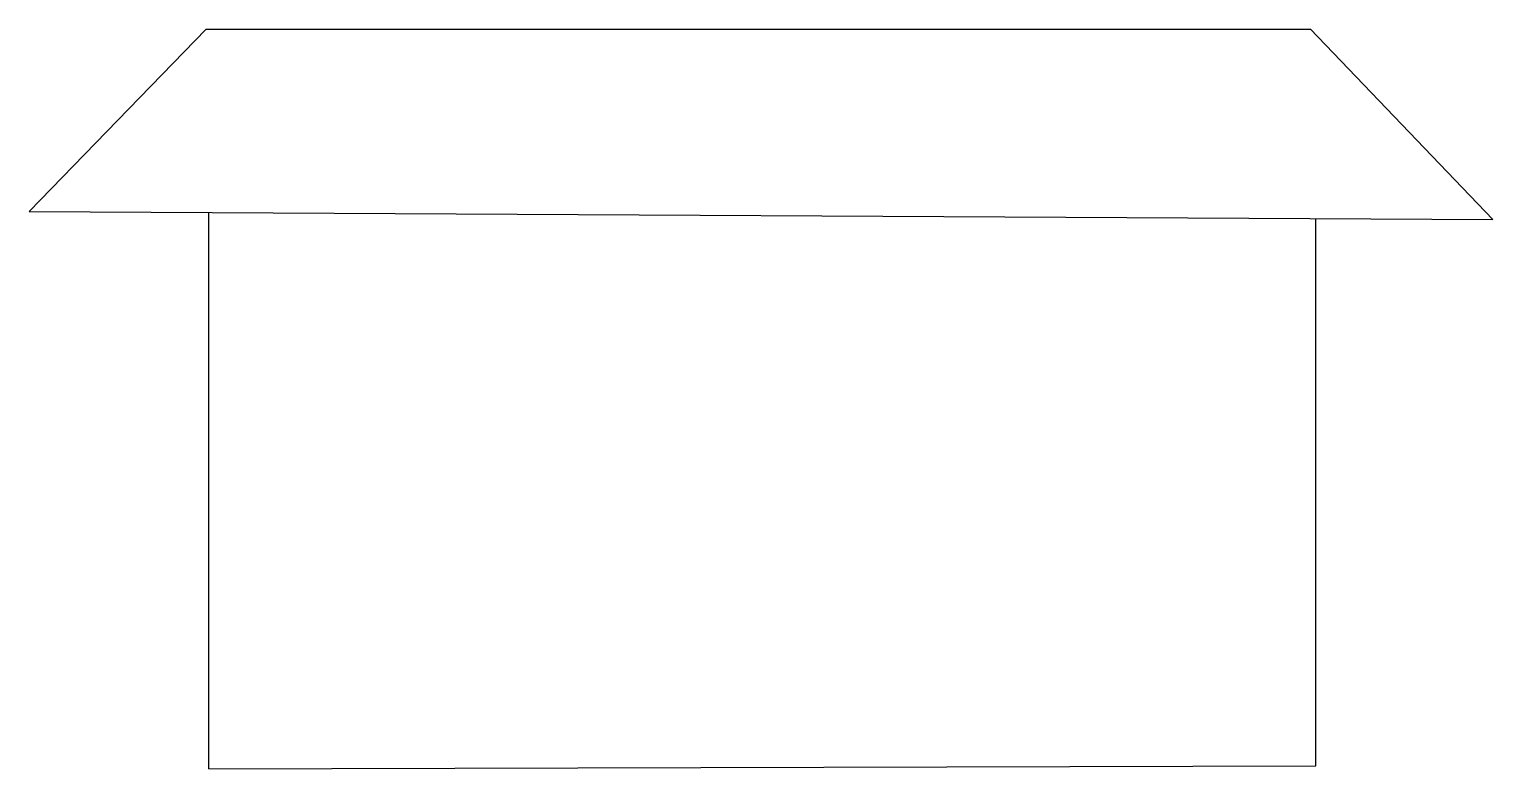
# Model space of a CAD drawing. Header units: millimetres. Extents: x 2510 to 4495, y 1247 to 2250.
import ezdxf

# ---------------------------------------------------------------- set-up
doc = ezdxf.new("R2010")
doc.units = ezdxf.units.MM

msp = doc.modelspace()

# ---------------------------------------------------------------- linework, layer by layer
for p, q in [((2749.9, 2249.7), (2510.1, 2002.8)), ((2749.9, 2249.7), (4247.6, 2249.7)), ((4494.7, 1991.7), (4247.6, 2249.7)), ((2510.1, 2002.8), (4494.7, 1991.7)), ((2753.5, 1247.2), (2753.5, 2001.4)), ((4254.9, 1250.9), (4254.9, 1993)), ((2753.5, 1247.2), (4254.9, 1250.9)), ((4254.9, 1250.9), (4254.9, 1250.9)), ((4254.9, 1250.9), (4254.9, 1250.9))]:
    msp.add_line(p, q)

doc.saveas('drawing.dxf')
